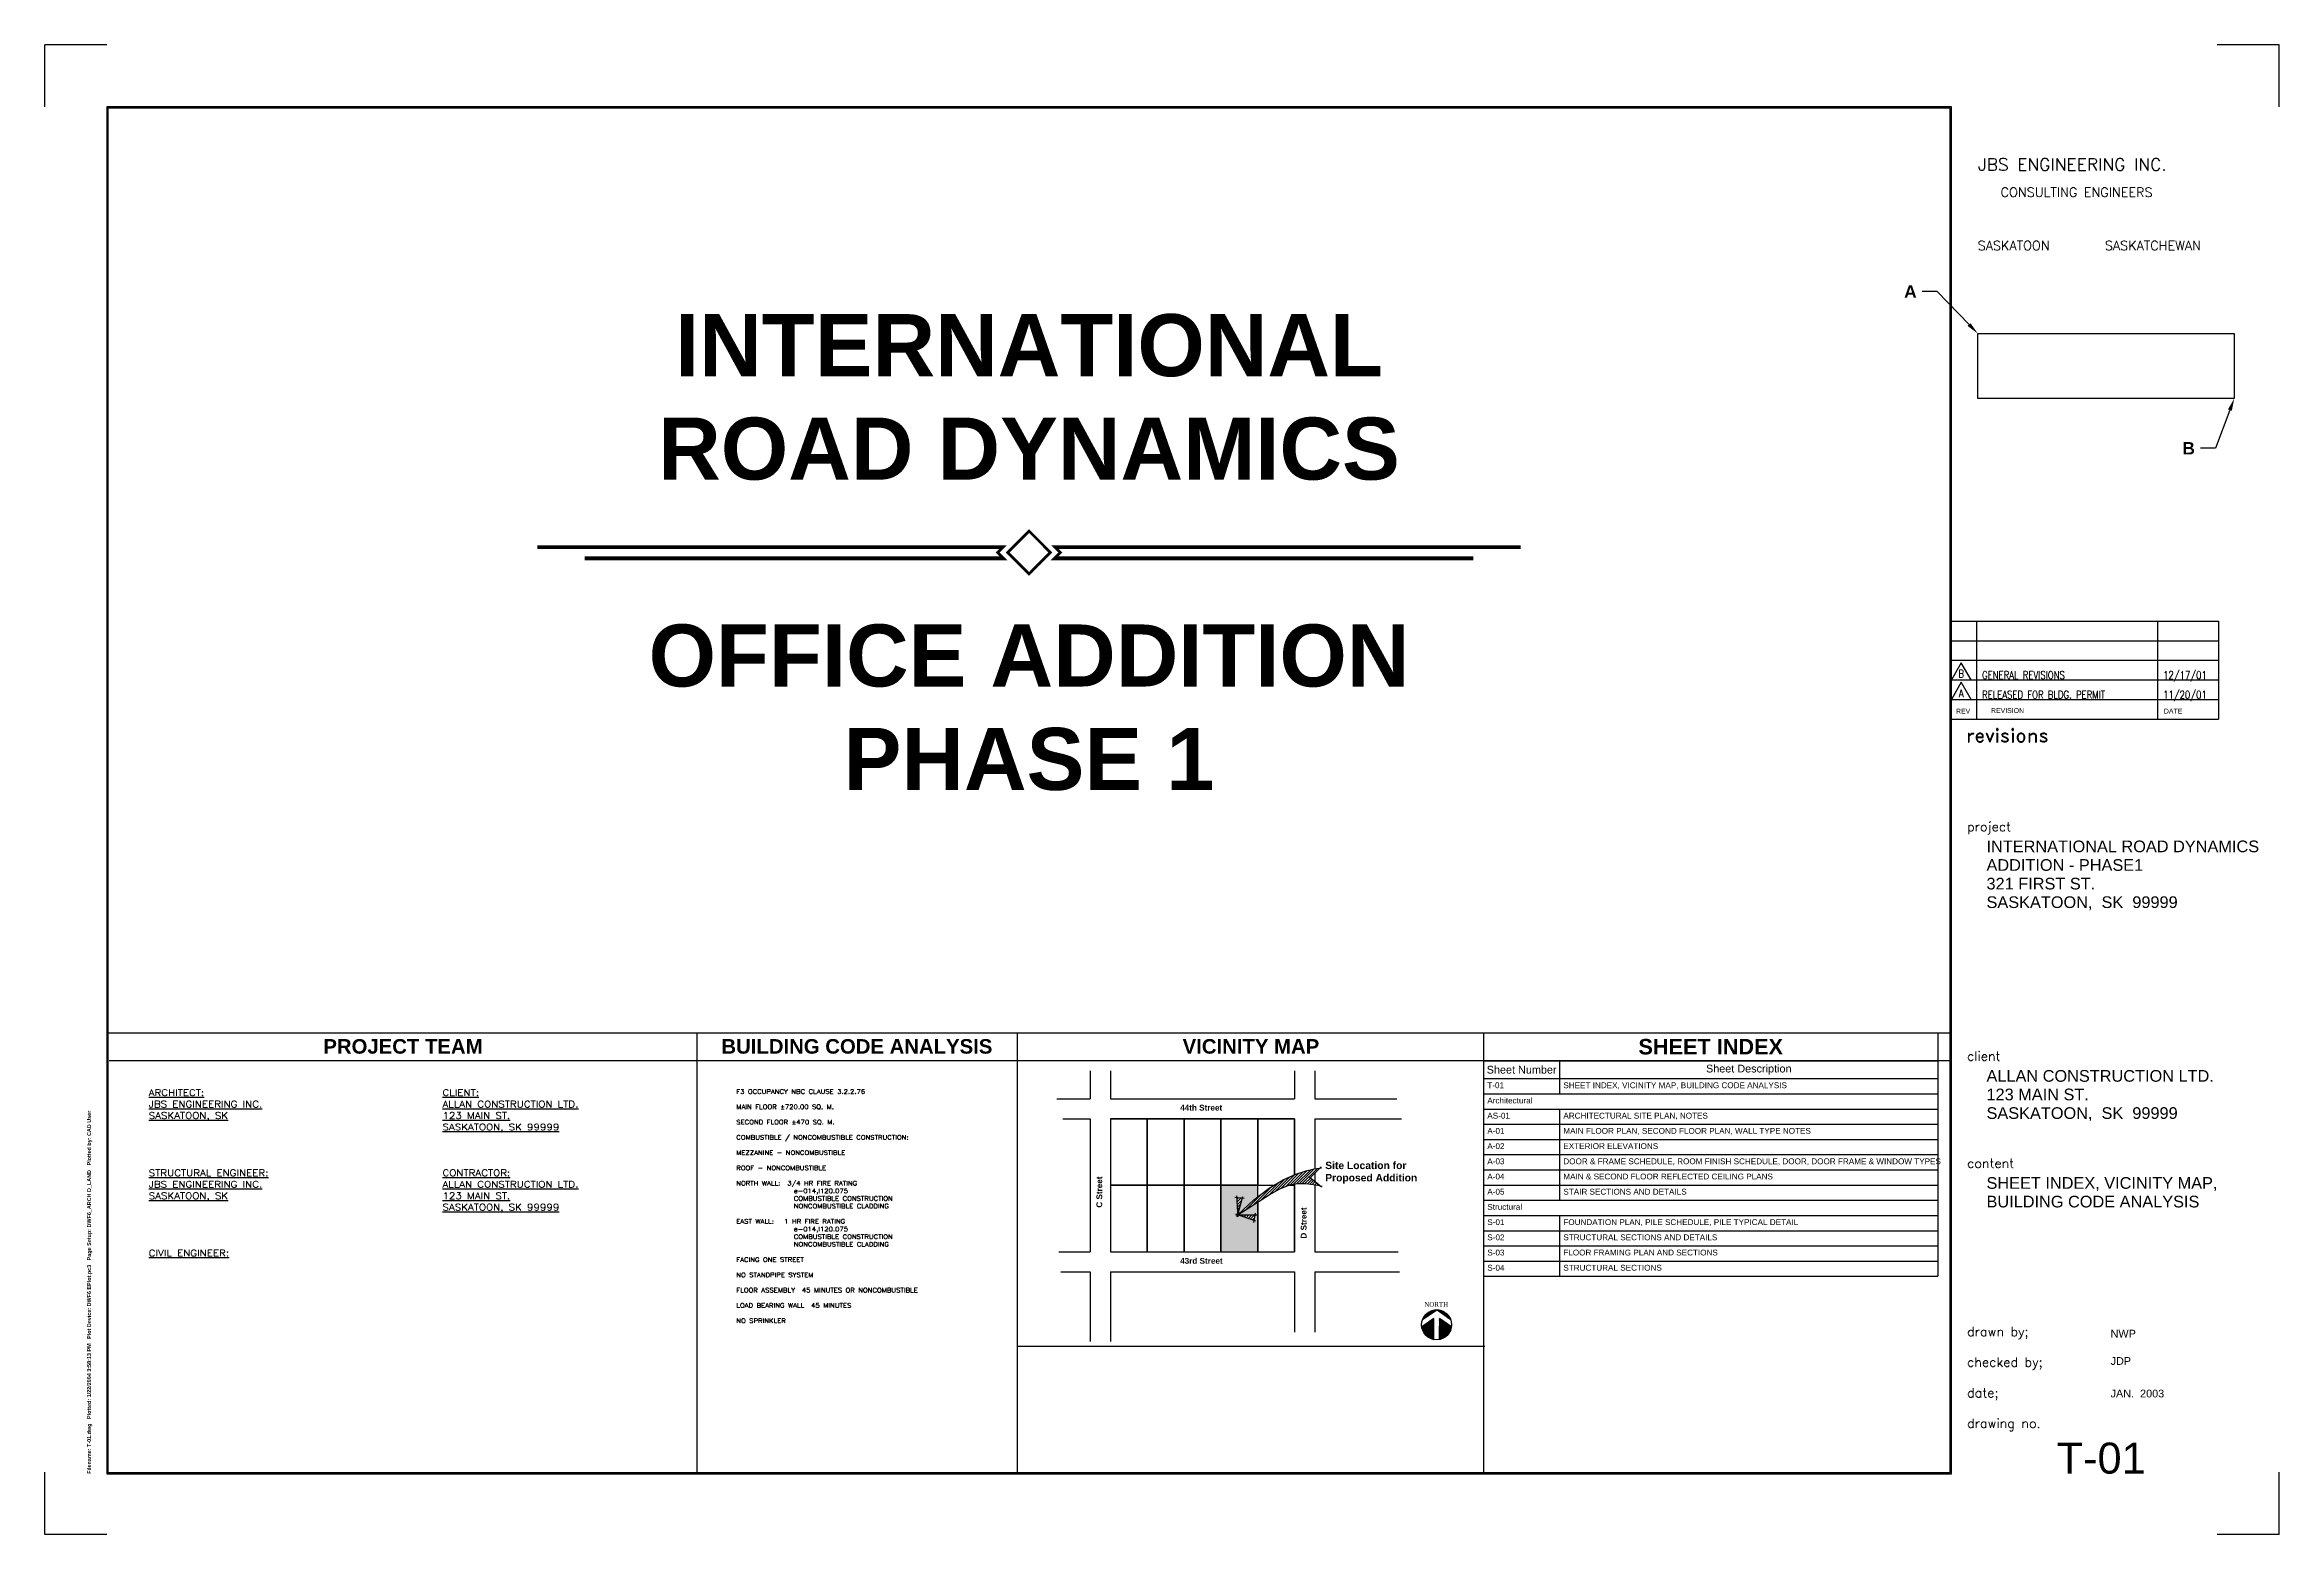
# Paper-space layout 'TITLE SHEET' of a CAD drawing. Header units: metres. Extents: x -0.3 to 35.7, y -0.7 to 23.3.
import ezdxf
from ezdxf import colors
from ezdxf.entities.mleader import LeaderData, LeaderLine
from ezdxf.enums import TextEntityAlignment as Align
from ezdxf.math import Vec2, Vec3

# ---------------------------------------------------------------- set-up
doc = ezdxf.new("R2010")
doc.units = ezdxf.units.M
doc.header["$MEASUREMENT"] = 0
doc.layers.get('0').update_dxf_attribs({"linetype": 'CONTINUOUS'})
for name, color, linetype in [('PS_Annot', 5, 'CONTINUOUS'), ('TB_BORDER', 6, 'CONTINUOUS'), ('TB_CORNERS', 1, 'CONTINUOUS'), ('TB_INFORMATION', 3, 'CONTINUOUS'), ('TB_TEXT1', 160, 'CONTINUOUS'), ('TB_TEXT3', 10, 'CONTINUOUS'), ('TB_TEXT4', 4, 'CONTINUOUS'), ('TS-TEXT2', 7, 'CONTINUOUS'), ('TS-VICINITY', 7, 'CONTINUOUS'), ('TS_TEXT1', 5, 'CONTINUOUS')]:
    doc.layers.add(name, color=color, linetype=linetype)
doc.styles.add('HB', font='times.ttf', dxfattribs={"height": 12})
doc.styles.add('ROMANC', font='romanc')
doc.styles.add('ROMAND', font='ROMAND')
doc.styles.add('ROMANS-115', font='romans.shx', dxfattribs={"width": 1.15})
doc.styles.add('ROMANS-80', font='romans.shx', dxfattribs={"width": 0.8})
doc.styles.add('SANSERIF', font='sanss___.ttf')
doc.styles.add('SANSSERIFBOLD', font='sanssb__.ttf')

# ---------------------------------------------------------------- blocks, each defined once
blk = doc.blocks.new('*X2')
at = {"color": 0}
for p, q in [((3607, 1408), (3662, 1463)), ((3608, 1406), (3607, 1407)), ((3607, 1405), (3607, 1406)), ((3608, 1406), (3666, 1464)), ((3610, 1407), (3608, 1409)), ((3609, 1411), (3659, 1461)), ((3612, 1409), (3609, 1412)), ((3611, 1408), (3609, 1410)), ((3613, 1410), (3610, 1413)), ((3611, 1415), (3655, 1459)), ((3616, 1412), (3611, 1416)), ((3615, 1411), (3611, 1415)), ((3617, 1412), (3612, 1418)), ((3613, 1420), (3650, 1457)), ((3618, 1413), (3613, 1419)), ((3621, 1415), (3614, 1422)), ((3620, 1414), (3614, 1420)), ((3615, 1411), (3669, 1465)), ((3622, 1416), (3615, 1423)), ((3623, 1417), (3616, 1424)), ((3617, 1425), (3645, 1453)), ((3625, 1418), (3617, 1426)), ((3626, 1419), (3618, 1427)), ((3628, 1420), (3619, 1429)), ((3627, 1419), (3619, 1428)), ((3630, 1421), (3620, 1431)), ((3631, 1422), (3621, 1432)), ((3622, 1416), (3672, 1466)), ((3622, 1433), (3637, 1448)), ((3632, 1423), (3622, 1433)), ((3633, 1424), (3623, 1434)), ((3635, 1425), (3624, 1435)), ((3636, 1426), (3625, 1436)), ((3637, 1426), (3626, 1437)), ((3638, 1427), (3627, 1439)), ((3640, 1428), (3628, 1440)), ((3629, 1421), (3675, 1467)), ((3641, 1429), (3629, 1441)), ((3642, 1430), (3630, 1442)), ((3643, 1431), (3631, 1443)), ((3645, 1432), (3632, 1444)), ((3646, 1433), (3634, 1445)), ((3647, 1433), (3635, 1446)), ((3636, 1426), (3678, 1467)), ((3648, 1434), (3636, 1447)), ((3650, 1435), (3637, 1448)), ((3651, 1436), (3638, 1449)), ((3652, 1437), (3639, 1450)), ((3653, 1438), (3641, 1451)), ((3655, 1439), (3642, 1451)), ((3643, 1430), (3680, 1468)), ((3656, 1440), (3643, 1452)), ((3657, 1440), (3644, 1453)), ((3658, 1441), (3646, 1454)), ((3660, 1442), (3647, 1455)), ((3661, 1443), (3648, 1456)), ((3650, 1435), (3683, 1468)), ((3662, 1444), (3650, 1456)), ((3663, 1445), (3651, 1457)), ((3665, 1446), (3652, 1458)), ((3666, 1446), (3654, 1459)), ((3667, 1447), (3655, 1459)), ((3657, 1440), (3686, 1469)), ((3668, 1448), (3657, 1460)), ((3670, 1449), (3658, 1461)), ((3671, 1450), (3659, 1461)), ((3672, 1451), (3661, 1462)), ((3673, 1452), (3662, 1463)), ((3664, 1445), (3688, 1469)), ((3675, 1453), (3664, 1463)), ((3676, 1453), (3666, 1464)), ((3677, 1454), (3667, 1464)), ((3678, 1455), (3669, 1465)), ((3680, 1456), (3670, 1465)), ((3671, 1450), (3690, 1469)), ((3681, 1457), (3672, 1466)), ((3682, 1458), (3674, 1466)), ((3683, 1459), (3675, 1467)), ((3685, 1460), (3677, 1467)), ((3678, 1455), (3693, 1469)), ((3686, 1460), (3679, 1468)), ((3687, 1461), (3681, 1468)), ((3688, 1462), (3682, 1468)), ((3690, 1463), (3684, 1469)), ((3685, 1460), (3695, 1470)), ((3691, 1464), (3686, 1469)), ((3692, 1465), (3688, 1469)), ((3693, 1466), (3690, 1469)), ((3695, 1467), (3692, 1469)), ((3693, 1465), (3697, 1470)), ((3696, 1467), (3694, 1470)), ((3697, 1468), (3696, 1470)), ((3698, 1469), (3698, 1470))]:
    blk.add_line(p, q, dxfattribs=at)
blk = doc.blocks.new('*X1')
at = {"color": 0}
for p, q in [((3792, 1338), (3717, 1412)), ((3717, 1411), (3718, 1412)), ((3717, 1407), (3721, 1411)), ((3717, 1409), (3719, 1411)), ((3791, 1336), (3717, 1410)), ((3717, 1405), (3722, 1410)), ((3717, 1403), (3723, 1409)), ((3791, 1335), (3717, 1408)), ((3717, 1400), (3724, 1408)), ((3717, 1398), (3726, 1407)), ((3790, 1333), (3717, 1406)), ((3717, 1396), (3727, 1406)), ((3717, 1394), (3728, 1405)), ((3789, 1332), (3717, 1404)), ((3717, 1390), (3731, 1404)), ((3717, 1392), (3729, 1404)), ((3717, 1388), (3732, 1403)), ((3789, 1330), (3717, 1402)), ((3717, 1386), (3733, 1402)), ((3717, 1383), (3734, 1401)), ((3788, 1329), (3717, 1400)), ((3717, 1381), (3736, 1400)), ((3717, 1379), (3737, 1399)), ((3787, 1327), (3717, 1398)), ((3717, 1377), (3738, 1398)), ((3717, 1373), (3741, 1397)), ((3717, 1375), (3739, 1397)), ((3717, 1371), (3742, 1396)), ((3787, 1326), (3717, 1395)), ((3717, 1369), (3743, 1395)), ((3717, 1367), (3744, 1394)), ((3786, 1324), (3717, 1393)), ((3717, 1364), (3746, 1393)), ((3717, 1362), (3747, 1392)), ((3785, 1323), (3717, 1391)), ((3717, 1360), (3748, 1391)), ((3717, 1356), (3751, 1390)), ((3717, 1358), (3749, 1390)), ((3784, 1322), (3717, 1389)), ((3717, 1354), (3752, 1389)), ((3717, 1352), (3753, 1388)), ((3784, 1320), (3717, 1387)), ((3717, 1350), (3754, 1387)), ((3717, 1347), (3756, 1386)), ((3783, 1319), (3717, 1385)), ((3717, 1345), (3757, 1385)), ((3717, 1343), (3758, 1384)), ((3782, 1318), (3717, 1383)), ((3717, 1339), (3761, 1383)), ((3717, 1341), (3759, 1383)), ((3717, 1337), (3762, 1382)), ((3781, 1316), (3717, 1381)), ((3717, 1335), (3763, 1381)), ((3717, 1333), (3764, 1380)), ((3717, 1330), (3766, 1379)), ((3780, 1315), (3717, 1378)), ((3717, 1328), (3767, 1378)), ((3717, 1326), (3768, 1377)), ((3779, 1314), (3717, 1376)), ((3717, 1322), (3771, 1376)), ((3717, 1324), (3769, 1376)), ((3717, 1320), (3772, 1375)), ((3778, 1313), (3717, 1374)), ((3717, 1318), (3773, 1374)), ((3717, 1316), (3774, 1373)), ((3778, 1311), (3717, 1372)), ((3717, 1313), (3776, 1372)), ((3717, 1311), (3777, 1371)), ((3777, 1310), (3717, 1370)), ((3717, 1309), (3778, 1370)), ((3717, 1305), (3781, 1369)), ((3717, 1307), (3779, 1369)), ((3776, 1309), (3717, 1368)), ((3717, 1303), (3782, 1368)), ((3717, 1301), (3783, 1367)), ((3775, 1308), (3717, 1366)), ((3717, 1299), (3784, 1366)), ((3717, 1297), (3786, 1365)), ((3774, 1307), (3717, 1364)), ((3717, 1294), (3787, 1364)), ((3717, 1292), (3788, 1363)), ((3717, 1290), (3789, 1362)), ((3717, 1288), (3791, 1362)), ((3773, 1306), (3717, 1361)), ((3717, 1286), (3792, 1361)), ((3717, 1284), (3793, 1360)), ((3772, 1305), (3717, 1359)), ((3717, 1282), (3794, 1359)), ((3717, 1280), (3795, 1358)), ((3771, 1303), (3717, 1357)), ((3717, 1277), (3797, 1357)), ((3770, 1302), (3717, 1355)), ((3717, 1275), (3796, 1355)), ((3769, 1301), (3717, 1353)), ((3768, 1300), (3717, 1351)), ((3767, 1299), (3717, 1349)), ((3765, 1298), (3717, 1347)), ((3764, 1297), (3717, 1345)), ((3763, 1296), (3717, 1342)), ((3762, 1295), (3717, 1340)), ((3761, 1294), (3717, 1338)), ((3760, 1293), (3717, 1336)), ((3758, 1292), (3717, 1334)), ((3757, 1291), (3717, 1332)), ((3756, 1291), (3717, 1330)), ((3755, 1290), (3717, 1328)), ((3718, 1274), (3796, 1352)), ((3721, 1275), (3795, 1349)), ((3792, 1339), (3722, 1410)), ((3724, 1275), (3794, 1346)), ((3726, 1276), (3794, 1344)), ((3793, 1341), (3729, 1405)), ((3729, 1277), (3793, 1340)), ((3733, 1278), (3792, 1337)), ((3793, 1342), (3736, 1400)), ((3736, 1280), (3790, 1334)), ((3740, 1281), (3789, 1330)), ((3794, 1344), (3743, 1395)), ((3794, 1346), (3750, 1390)), ((3795, 1347), (3757, 1385)), ((3795, 1349), (3764, 1380)), ((3795, 1351), (3771, 1375)), ((3796, 1353), (3778, 1370)), ((3796, 1354), (3785, 1365)), ((3796, 1356), (3792, 1360)), ((3754, 1289), (3717, 1325)), ((3752, 1288), (3717, 1323)), ((3751, 1287), (3717, 1321)), ((3750, 1286), (3717, 1319)), ((3748, 1286), (3717, 1317)), ((3747, 1285), (3717, 1315)), ((3746, 1284), (3717, 1313)), ((3744, 1283), (3717, 1311)), ((3743, 1283), (3717, 1308)), ((3741, 1282), (3717, 1306)), ((3740, 1281), (3717, 1304)), ((3738, 1281), (3717, 1302)), ((3737, 1280), (3717, 1300)), ((3735, 1279), (3717, 1298)), ((3734, 1279), (3717, 1296)), ((3732, 1278), (3717, 1294)), ((3731, 1278), (3717, 1291)), ((3729, 1277), (3717, 1289)), ((3728, 1277), (3717, 1287)), ((3726, 1276), (3717, 1285)), ((3724, 1276), (3717, 1283)), ((3723, 1275), (3717, 1281)), ((3721, 1275), (3717, 1279)), ((3719, 1274), (3717, 1277)), ((3717, 1274), (3717, 1275)), ((3744, 1283), (3787, 1326)), ((3749, 1286), (3784, 1321)), ((3755, 1290), (3780, 1315)), ((3764, 1297), (3773, 1306))]:
    blk.add_line(p, q, dxfattribs=at)
blk = doc.blocks.new('*X0')
at = {"color": 0}
for p, q in [((3601, 1357), (3603, 1358)), ((3681, 1277), (3601, 1356)), ((3602, 1352), (3624, 1373)), ((3602, 1353), (3617, 1368)), ((3602, 1355), (3610, 1363)), ((3681, 1279), (3602, 1358)), ((3681, 1274), (3602, 1354)), ((3679, 1274), (3602, 1351)), ((3603, 1346), (3645, 1388)), ((3603, 1348), (3638, 1383)), ((3603, 1350), (3631, 1378)), ((3681, 1281), (3603, 1359)), ((3676, 1275), (3603, 1348)), ((3604, 1343), (3659, 1398)), ((3604, 1345), (3652, 1393)), ((3681, 1283), (3604, 1359)), ((3673, 1276), (3604, 1345)), ((3605, 1340), (3673, 1408)), ((3605, 1341), (3666, 1403)), ((3670, 1277), (3605, 1342)), ((3606, 1338), (3680, 1413)), ((3606, 1337), (3681, 1411)), ((3681, 1285), (3606, 1360)), ((3667, 1278), (3606, 1339)), ((3607, 1335), (3681, 1409)), ((3681, 1287), (3607, 1361)), ((3664, 1279), (3607, 1336)), ((3608, 1334), (3681, 1407)), ((3608, 1332), (3681, 1405)), ((3681, 1289), (3608, 1362)), ((3660, 1280), (3608, 1332)), ((3609, 1331), (3681, 1403)), ((3681, 1291), (3609, 1363)), ((3610, 1329), (3681, 1401)), ((3610, 1328), (3681, 1398)), ((3656, 1282), (3610, 1328)), ((3611, 1326), (3681, 1396)), ((3681, 1294), (3611, 1364)), ((3612, 1325), (3681, 1394)), ((3612, 1324), (3681, 1392)), ((3681, 1296), (3612, 1365)), ((3613, 1322), (3681, 1390)), ((3681, 1298), (3613, 1366)), ((3614, 1321), (3681, 1388)), ((3681, 1300), (3614, 1366)), ((3615, 1320), (3681, 1386)), ((3616, 1318), (3681, 1384)), ((3616, 1317), (3681, 1381)), ((3681, 1302), (3616, 1367)), ((3617, 1316), (3681, 1379)), ((3681, 1304), (3617, 1368)), ((3618, 1314), (3681, 1377)), ((3681, 1306), (3618, 1369)), ((3619, 1313), (3681, 1375)), ((3681, 1308), (3619, 1370)), ((3620, 1312), (3681, 1373)), ((3681, 1311), (3621, 1371)), ((3621, 1311), (3681, 1371)), ((3681, 1313), (3622, 1372)), ((3622, 1310), (3681, 1369)), ((3681, 1315), (3623, 1373)), ((3623, 1308), (3681, 1367)), ((3681, 1317), (3624, 1373)), ((3624, 1307), (3681, 1364)), ((3625, 1306), (3681, 1362)), ((3681, 1319), (3626, 1374)), ((3626, 1305), (3681, 1360)), ((3681, 1321), (3627, 1375)), ((3627, 1304), (3681, 1358)), ((3681, 1323), (3628, 1376)), ((3628, 1303), (3681, 1356)), ((3681, 1325), (3629, 1377)), ((3629, 1302), (3681, 1354)), ((3630, 1301), (3681, 1352)), ((3681, 1327), (3631, 1378)), ((3631, 1300), (3681, 1350)), ((3681, 1330), (3632, 1379)), ((3632, 1299), (3681, 1347)), ((3681, 1332), (3633, 1380)), ((3633, 1298), (3681, 1345)), ((3681, 1334), (3634, 1380)), ((3634, 1297), (3681, 1343)), ((3635, 1296), (3681, 1341)), ((3681, 1336), (3636, 1381)), ((3681, 1338), (3637, 1382)), ((3637, 1295), (3681, 1339)), ((3681, 1340), (3638, 1383)), ((3638, 1294), (3681, 1337)), ((3681, 1342), (3639, 1384)), ((3639, 1293), (3681, 1335)), ((3640, 1292), (3681, 1333)), ((3681, 1344), (3641, 1385)), ((3641, 1291), (3681, 1331)), ((3681, 1347), (3642, 1386)), ((3681, 1349), (3643, 1387)), ((3643, 1290), (3681, 1328)), ((3681, 1351), (3644, 1387)), ((3681, 1353), (3646, 1388)), ((3681, 1355), (3647, 1389)), ((3681, 1357), (3648, 1390)), ((3681, 1359), (3649, 1391)), ((3681, 1361), (3651, 1392)), ((3681, 1364), (3652, 1393)), ((3681, 1366), (3653, 1394)), ((3681, 1368), (3654, 1394)), ((3681, 1370), (3656, 1395)), ((3681, 1372), (3657, 1396)), ((3681, 1374), (3658, 1397)), ((3681, 1376), (3659, 1398)), ((3681, 1378), (3661, 1399)), ((3681, 1381), (3662, 1400)), ((3681, 1383), (3663, 1401)), ((3681, 1385), (3664, 1401)), ((3681, 1387), (3666, 1402)), ((3681, 1389), (3667, 1403)), ((3681, 1391), (3668, 1404)), ((3681, 1393), (3669, 1405)), ((3681, 1395), (3671, 1406)), ((3681, 1397), (3672, 1407)), ((3681, 1400), (3673, 1408)), ((3681, 1402), (3674, 1408)), ((3681, 1404), (3676, 1409)), ((3681, 1406), (3677, 1410)), ((3681, 1408), (3678, 1411)), ((3681, 1410), (3679, 1412)), ((3681, 1412), (3681, 1413)), ((3652, 1284), (3612, 1324)), ((3647, 1287), (3615, 1319)), ((3640, 1292), (3620, 1313)), ((3644, 1289), (3681, 1326)), ((3645, 1288), (3681, 1324)), ((3646, 1288), (3681, 1322)), ((3648, 1287), (3681, 1320)), ((3649, 1286), (3681, 1318)), ((3650, 1285), (3681, 1316)), ((3652, 1284), (3681, 1314)), ((3653, 1284), (3681, 1311)), ((3655, 1283), (3681, 1309)), ((3656, 1282), (3681, 1307)), ((3657, 1282), (3681, 1305)), ((3659, 1281), (3681, 1303)), ((3660, 1280), (3681, 1301)), ((3662, 1280), (3681, 1299)), ((3663, 1279), (3681, 1297)), ((3665, 1278), (3681, 1294)), ((3666, 1278), (3681, 1292)), ((3668, 1277), (3681, 1290)), ((3670, 1277), (3681, 1288)), ((3671, 1276), (3681, 1286)), ((3673, 1276), (3681, 1284)), ((3675, 1275), (3681, 1282)), ((3676, 1275), (3681, 1280)), ((3678, 1275), (3681, 1277)), ((3680, 1274), (3681, 1275))]:
    blk.add_line(p, q, dxfattribs=at)
blk = doc.blocks.new('NORTHA')
for p, q in [((-0.057, 0.137), (-0.318, -0.042)), ((-0.301, 0.112), (0.003, 0.321)), ((-0.061, -0.315), (-0.057, 0.137)), ((0.303, 0.107), (0.003, 0.321)), ((0.06, 0.136), (0.056, -0.316)), ((0.318, -0.047), (0.06, 0.136))]:
    blk.add_line(p, q)
blk.add_circle((0, 0), 0.321)
at = {"yscale": 0.00325515104175, "zscale": 0.00325515104175, "rotation": 359.5383333333334}
for name, p, xscale in [('*X0', (-12.076, -4.366), 0.00325515104175), ('*X2', (-12.076, -4.366), 0.00325515104175), ('*X2', (12.004, -4.56), -0.00325515104175), ('*X1', (-12.076, -4.366), 0.00325515104175)]:
    blk.add_blockref(name, p, dxfattribs=dict(at, xscale=xscale))
at = {"style": 'HB'}
blk.add_text('NORTH', height=0.0977, dxfattribs=at).set_placement((-0.264, 0.39))
blk = doc.blocks.new('title')
at = {"layer": 'TB_BORDER'}
for p, q in [((1, 23), (1, 0.975)), ((30.718, 23), (1, 23)), ((1.02, 22.98), (1.02, 0.994)), ((30.698, 22.98), (1.02, 22.98)), ((30.698, 0.994), (30.698, 22.98)), ((30.718, 0.975), (30.718, 23)), ((1, 0.975), (30.718, 0.975)), ((1.02, 0.994), (30.698, 0.994))]:
    blk.add_line(p, q, dxfattribs=at)
at = {"layer": 'TB_CORNERS'}
for p, q in [((0, 23), (0, 24)), ((1, 24), (0, 24)), ((36, 24), (35, 24)), ((36, 23), (36, 24)), ((0, 0), (0, 1)), ((36, 0), (36, 1)), ((1, 0), (0, 0)), ((36, 0), (35, 0))]:
    blk.add_line(p, q, dxfattribs=at)
at = {"layer": 'TB_INFORMATION'}
for p, q in [((30.718, 14.713), (35.02, 14.713)), ((31.124, 14.713), (31.124, 13.136)), ((34.04, 14.713), (34.04, 13.136)), ((35.02, 14.713), (35.02, 13.136)), ((30.718, 14.398), (35.02, 14.398)), ((30.718, 14.082), (35.02, 14.082)), ((30.718, 13.767), (35.02, 13.767)), ((30.718, 13.451), (35.02, 13.451)), ((30.718, 13.136), (35.02, 13.136))]:
    blk.add_line(p, q, dxfattribs=at)
at = {"layer": 'TB_TEXT1', "width": 1.0217}
for s, height, style, p in [('JBS ENGINEERING INC.', 0.1972, 'ROMANC', (31.147, 21.971)), ('CONSULTING ENGINEERS', 0.1479, 'ROMAND', (31.51, 21.549)), ('SASKATOON       SASKATCHEWAN', 0.1479, 'ROMAND', (31.141, 20.69))]:
    blk.add_text(s, height=height, dxfattribs=dict(at, style=style)).set_placement(p)
at = {"layer": 'TB_TEXT3', "ltscale": 15, "style": 'SANSERIF', "flags": 8}
for tag, p in [('PROJECT_NAME', (31.283, 10.99)), ('PROJECT_PHASE', (31.283, 10.69)), ('PROJECT_STREET', (31.283, 10.39)), ('PROJECT_CITY', (31.283, 10.091)), ('CLIENT_NAME', (31.283, 7.292)), ('CLIENT_STREET', (31.283, 6.993)), ('CLIENT_CITY', (31.283, 6.693))]:
    blk.add_attdef(tag, p, '', height=0.188, dxfattribs=at)
at = {"layer": 'TB_TEXT3', "color": 10, "ltscale": 15, "style": 'SANSERIF', "flags": 8}
for tag, p in [('SHEET_CONTENT1', (31.283, 5.567)), ('SHEET_CONTENT2', (31.283, 5.267))]:
    blk.add_attdef(tag, p, '', height=0.188, dxfattribs=at)
at = {"layer": 'TB_TEXT3', "color": 10, "style": 'SANSERIF', "flags": 8}
for tag, p in [('DRAW', (33.282, 3.171)), ('CHECK', (33.282, 2.73))]:
    blk.add_attdef(tag, p, '', height=0.125, dxfattribs=at)
at = {"layer": 'TB_TEXT3', "style": 'SANSERIF', "flags": 8}
blk.add_attdef('DATE', (33.282, 2.206), '', height=0.125, dxfattribs=at)
blk.add_attdef('X', text='', height=0.5, dxfattribs=at).set_placement((32.412, 1.478), align=Align.TOP_LEFT)
at = {"layer": 'TB_TEXT4', "width": 1.0217}
for s, p in [('REV', (30.792, 13.224)), ('REVISION', (31.356, 13.233)), ('DATE', (34.141, 13.224))]:
    blk.add_text(s, height=0.0789, dxfattribs=at).set_placement(p)
at = {"layer": 'TB_TEXT4', "style": 'ROMAND', "width": 1.0217}
for s, height, p in [('revisions', 0.2188, (30.953, 12.764)), ('project', 0.1479, (30.97, 11.328)), ('client', 0.1479, (30.97, 7.63)), ('content', 0.1479, (30.97, 5.905)), ('drawn by;', 0.1479, (30.97, 3.193)), ('checked by;', 0.1479, (30.97, 2.7)), ('date;', 0.1479, (30.97, 2.207)), ('drawing no.', 0.1479, (30.97, 1.714))]:
    blk.add_text(s, height=height, dxfattribs=at).set_placement(p)
blk = doc.blocks.new('Rev')
blk.add_lwpolyline([(0.182, 0.277), (0.023, 0.001), (0.342, 0.001)], close=True)
at = {"style": 'ROMANS-80', "width": 0.8}
blk.add_attdef('REV', text='', height=0.125, dxfattribs=at).set_placement((0.182, 0.099), align=Align.MIDDLE)
for tag, p in [('REV DESC', (0.518, -0.023)), ('REV DATE', (3.434, -0.023))]:
    blk.add_attdef(tag, text='', height=0.125, dxfattribs=at).set_placement(p, align=Align.BOTTOM_LEFT)
blk = doc.blocks.new('*T6')
at = {"color": 0, "linetype": 'ByBlock', "lineweight": -2, "transparency": 16777216}
for p, q in [((0, 0), (7.319, 0)), ((0, 0), (0, -3.925)), ((7.319, 0), (7.319, -3.925)), ((0, -0.453), (7.319, -0.453)), ((1.225, -0.453), (1.225, -0.985)), ((0, -0.74), (7.319, -0.74)), ((0, -0.985), (7.319, -0.985)), ((0, -1.23), (7.319, -1.23)), ((1.225, -1.23), (1.225, -2.7)), ((0, -1.475), (7.319, -1.475)), ((0, -1.72), (7.319, -1.72)), ((0, -1.965), (7.319, -1.965)), ((0, -2.21), (7.319, -2.21)), ((0, -2.455), (7.319, -2.455)), ((0, -2.7), (7.319, -2.7)), ((0, -2.945), (7.319, -2.945)), ((0, -3.19), (7.319, -3.19)), ((1.225, -2.945), (1.225, -3.925)), ((0, -3.435), (7.319, -3.435)), ((0, -3.68), (7.319, -3.68)), ((0, -3.925), (7.319, -3.925))]:
    blk.add_line(p, q, dxfattribs=at)
at = {"color": 5, "transparency": 16777216, "insert": (3.659, -0.227), "char_height": 0.25, "width": 7.19896, "attachment_point": 5, "style": 'SANSSERIFBOLD'}
blk.add_mtext('SHEET INDEX', dxfattribs=at)
at = {"color": 0, "transparency": 16777216, "style": 'SANSERIF'}
for s, insert, char_height, width, attachment_point in [('Sheet Number', (0.613, -0.597), 0.125, 1.10545, 5), ('Sheet Description', (4.272, -0.597), 0.125, 5.97351, 5), ('Architectural', (0.06, -1.045), 0.09375, 7.19896, 1), ('T-01', (0.06, -0.8), 0.0938, 1.10545, 1), ('SHEET INDEX, VICINITY MAP, BUILDING CODE ANALYSIS', (1.285, -0.8), 0.09375, 5.97351, 1), ('AS-01', (0.06, -1.29), 0.0938, 1.10545, 1), ('ARCHITECTURAL SITE PLAN, NOTES', (1.285, -1.29), 0.09375, 5.97351, 1), ('A-01', (0.06, -1.535), 0.0938, 1.10545, 1), ('A-02', (0.06, -1.78), 0.0938, 1.10545, 1), ('MAIN FLOOR PLAN, SECOND FLOOR PLAN, WALL TYPE NOTES', (1.285, -1.535), 0.09375, 5.97351, 1), ('EXTERIOR ELEVATIONS', (1.285, -1.78), 0.09375, 5.97351, 1), ('A-03', (0.06, -2.025), 0.0938, 1.10545, 1), ('DOOR & FRAME SCHEDULE, ROOM FINISH SCHEDULE, DOOR, DOOR FRAME & WINDOW TYPES', (1.285, -2.025), 0.09375, 5.97351, 1), ('A-04', (0.06, -2.27), 0.0938, 1.10545, 1), ('A-05', (0.06, -2.515), 0.0938, 1.10545, 1), ('STAIR SECTIONS AND DETAILS', (1.285, -2.515), 0.09375, 5.97351, 1), ('MAIN & SECOND FLOOR REFLECTED CEILING PLANS', (1.285, -2.27), 0.09375, 5.97351, 1), ('Structural', (0.06, -2.76), 0.0938, 7.19896, 1), ('S-01', (0.06, -3.005), 0.0938, 1.10545, 1), ('FOUNDATION PLAN, PILE SCHEDULE, PILE TYPICAL DETAIL', (1.285, -3.005), 0.09375, 5.97351, 1), ('S-02', (0.06, -3.25), 0.0938, 1.10545, 1), ('S-03', (0.06, -3.495), 0.0938, 1.10545, 1), ('STRUCTURAL SECTIONS AND DETAILS', (1.285, -3.25), 0.09375, 5.97351, 1), ('FLOOR FRAMING PLAN AND SECTIONS', (1.285, -3.495), 0.09375, 5.97351, 1), ('S-04', (0.06, -3.74), 0.0938, 1.10545, 1), ('STRUCTURAL SECTIONS', (1.285, -3.74), 0.09375, 5.97351, 1)]:
    blk.add_mtext(s, dxfattribs=dict(at, insert=insert, char_height=char_height, width=width, attachment_point=attachment_point))

psp = doc.layouts.new('TITLE SHEET')

# ---------------------------------------------------------------- hatches: boundary and pattern name
at = {"layer": 'TS-VICINITY'}
h = psp.add_hatch(dxfattribs=at)
h.set_pattern_fill('ANSI31', color=256, scale=0.25, style=0)
h.set_pattern_definition([(45, (-29.86243, -41.83559), (-0.022097087, 0.022097087), [])])
h.paths.add_polyline_path([(19.837, 4.938), (19.976, 4.938), (20.138, 4.917), (20.206, 4.905), (20.154, 4.95), (20.047, 5.036), (20.205, 5.19), (20.194, 5.189), (20.108, 5.176), (19.979, 5.146), (19.812, 5.089), (19.612, 4.997), (19.386, 4.863), (19.139, 4.678), (18.878, 4.434), (19.162, 4.619), (19.383, 4.757), (19.557, 4.853), (19.703, 4.911)])
h.paths.add_polyline_path([(18.953, 4.7), (18.861, 4.71), (18.878, 4.434)])
h.paths.add_polyline_path([(19.139, 4.343), (19.155, 4.434), (18.878, 4.434)])
h = psp.add_hatch(color=256, dxfattribs=at)
h.set_gradient(color1=(0, 0, 255), one_color=1, tint=1)
h.paths.add_polyline_path([(19.202, 3.839), (19.202, 4.644), (19.162, 4.619), (18.878, 4.434), (19.155, 4.434), (19.139, 4.343), (18.878, 4.434), (18.861, 4.71), (18.953, 4.7), (18.878, 4.434), (19.139, 4.678), (19.202, 4.725), (19.202, 4.911), (18.608, 4.911), (18.608, 3.839)])

# ---------------------------------------------------------------- linework, layer by layer
at = {"layer": 'TB_BORDER'}
for p, q in [((0.677, 7.37), (30.354, 7.37)), ((10.163, 7.37), (10.163, 0.283)), ((15.323, 7.37), (15.323, 0.283)), ((22.839, 7.37), (22.839, 0.283)), ((30.354, 6.917), (0.697, 6.917)), ((22.859, 2.313), (15.323, 2.313))]:
    psp.add_line(p, q, dxfattribs=at)
at = {"layer": 'TS-VICINITY'}
for p, q in [((16.503, 6.755), (16.503, 6.307)), ((16.828, 6.755), (16.828, 6.307)), ((19.795, 6.755), (19.795, 6.307)), ((20.12, 6.755), (20.12, 6.307)), ((15.964, 6.307), (16.503, 6.307)), ((16.828, 6.307), (19.795, 6.307)), ((20.12, 6.307), (21.441, 6.307)), ((16.061, 5.982), (16.503, 5.982)), ((16.503, 5.982), (16.503, 3.839)), ((16.828, 5.982), (19.795, 5.982)), ((16.828, 5.982), (16.828, 3.839)), ((19.795, 5.982), (19.795, 5.081)), ((20.12, 5.982), (20.12, 5.178)), ((20.12, 5.982), (21.518, 5.982)), ((20.12, 5.107), (20.12, 4.978)), ((18.984, 4.697), (18.83, 4.713)), ((18.859, 4.741), (18.88, 4.403)), ((18.87, 4.404), (18.961, 4.73)), ((19.795, 4.93), (19.795, 3.839)), ((20.12, 4.92), (20.12, 3.839)), ((18.847, 4.434), (19.186, 4.434)), ((19.169, 4.333), (18.848, 4.444)), ((19.16, 4.464), (19.134, 4.312)), ((15.995, 3.839), (16.503, 3.839)), ((20.12, 3.839), (21.465, 3.839)), ((16.03, 3.515), (16.503, 3.515)), ((16.503, 3.515), (16.503, 2.393)), ((16.828, 3.515), (19.795, 3.515)), ((16.828, 3.515), (16.828, 2.393)), ((19.795, 3.515), (19.795, 2.543)), ((20.12, 3.515), (20.12, 2.543)), ((20.12, 3.515), (21.486, 3.515))]:
    psp.add_line(p, q, dxfattribs=at)
for points in [[(16.828, 4.911), (17.421, 4.911), (17.421, 5.982), (16.828, 5.982)], [(17.421, 4.911), (18.015, 4.911), (18.015, 5.982), (17.421, 5.982)], [(18.015, 4.911), (18.608, 4.911), (18.608, 5.982), (18.015, 5.982)], [(18.608, 4.911), (19.202, 4.911), (19.202, 5.982), (18.608, 5.982)], [(16.828, 3.839), (17.421, 3.839), (17.421, 4.911), (16.828, 4.911)], [(17.421, 3.839), (18.015, 3.839), (18.015, 4.911), (17.421, 4.911)], [(18.015, 3.839), (18.608, 3.839), (18.608, 4.911), (18.015, 4.911)]]:
    psp.add_lwpolyline(points, close=True, dxfattribs=at)
for points in [[(19.795, 5.081), (19.795, 5.982), (19.202, 5.982), (19.202, 4.911), (19.466, 4.911)], [(18.878, 4.434), (19.139, 4.678), (19.386, 4.863), (19.612, 4.997), (19.812, 5.089), (19.979, 5.146), (20.108, 5.176), (20.194, 5.189), (20.229, 5.191)], [(20.036, 5.045), (20.154, 4.95), (20.229, 4.885)], [(20.037, 5.024), (20.059, 5.048), (20.223, 5.207)], [(19.202, 4.725), (19.202, 4.911), (18.608, 4.911), (18.608, 3.839), (19.202, 3.839), (19.202, 4.644)], [(18.878, 4.434), (19.162, 4.619), (19.383, 4.757), (19.557, 4.853), (19.703, 4.911), (19.837, 4.938), (19.976, 4.938), (20.138, 4.917), (20.236, 4.899)], [(19.202, 4.644), (19.202, 3.839), (19.795, 3.839), (19.795, 4.911), (19.701, 4.911)], [(19.701, 4.911), (19.795, 4.911), (19.795, 4.93)]]:
    psp.add_lwpolyline(points, dxfattribs=at)
at = {"layer": 'TS_TEXT1'}
psp.add_lwpolyline([(30.799, 18.635), (34.933, 18.635), (34.933, 17.589), (30.799, 17.589)], close=True, dxfattribs=at)
at = {"layer": 'TS_TEXT1', "const_width": 0.0437}
psp.add_lwpolyline([(15.86, 15.107), (15.516, 15.452), (15.171, 15.107), (15.516, 14.762)], close=True, dxfattribs=at)
at = {"layer": 'TS_TEXT1'}
for points in [[(8.355, 15.014, 0.0625, 0.0625, 0), (15.103, 15.014, 0.0437, 0.0437, 0), (15.01, 15.107, 0.0437, 0.0437, 0), (15.097, 15.193, 0.0625, 0.0625, 0), (7.595, 15.193, 0, 0, 0)], [(22.676, 15.014, 0.0625, 0.0625, 0), (15.928, 15.014, 0.0437, 0.0437, 0), (16.021, 15.107, 0.0437, 0.0437, 0), (15.934, 15.193, 0.0625, 0.0625, 0), (23.436, 15.193, 0, 0, 0)]]:
    psp.add_lwpolyline(points, format="xyseb", dxfattribs=at)

# ---------------------------------------------------------------- block references
psp.add_blockref('title', (-0.342, -0.712)).add_auto_attribs({'X': 'T-01', 'DATE': 'JAN.  2003', 'CHECK': 'JDP', 'DRAW': 'NWP', 'SHEET_CONTENT1': 'SHEET INDEX, VICINITY MAP,', 'SHEET_CONTENT2': 'BUILDING CODE ANALYSIS', 'PROJECT_NAME': 'INTERNATIONAL ROAD DYNAMICS', 'PROJECT_PHASE': 'ADDITION - PHASE1', 'PROJECT_STREET': '321 FIRST ST.', 'PROJECT_CITY': 'SASKATOON,  SK  99999', 'CLIENT_NAME': 'ALLAN CONSTRUCTION LTD.', 'CLIENT_STREET': '123 MAIN ST.', 'CLIENT_CITY': 'SASKATOON,  SK  99999'})
psp.add_blockref('*T6', (22.839, 7.37))
at = {"layer": 'PS_Annot'}
for p, values in [((30.352, 13.054), {'REV': 'B', 'REV DESC': 'GENERAL REVISIONS', 'REV DATE': '12/17/01'}), ((30.352, 12.738), {'REV': 'A', 'REV DESC': 'RELEASED FOR BLDG. PERMIT', 'REV DATE': '11/20/01'})]:
    psp.add_blockref('Rev', p, dxfattribs=at).add_auto_attribs(values)
at = {"layer": 'TS-VICINITY', "xscale": 0.75, "yscale": 0.75, "zscale": 0.75}
psp.add_blockref('NORTHA', (22.082, 2.664), dxfattribs=at)

# ---------------------------------------------------------------- texts
at = {"ltscale": 15, "insert": (0.342, 0.263), "char_height": 0.0625, "width": 20, "attachment_point": 1, "rotation": 90, "style": 'SANSSERIFBOLD'}
psp.add_mtext('Filename: T-01.dwg   Plotted: 1/22/2004 3:58:13 PM   Plot Device: DWF6 EPlot.pc3   Page Setup: DWF6_ARCH D_LAND   Plotted by: CAD User', dxfattribs=at)
at = {"layer": 'TS-TEXT2', "char_height": 0.23438, "attachment_point": 5, "style": 'SANSSERIFBOLD'}
for s, insert, width in [('PROJECT TEAM', (5.43, 7.148), 7.53567), ('BUILDING CODE ANALYSIS', (12.743, 7.148), 4.9554), ('VICINITY MAP', (19.091, 7.148), 7.53567)]:
    psp.add_mtext(s, dxfattribs=dict(at, insert=insert, width=width))
at = {"layer": 'TS-TEXT2', "char_height": 0.10547, "attachment_point": 1, "line_spacing_factor": 1.05, "style": 'ROMANS-115'}
for s, insert, width in [('\\LARCHITECT:\\PJBS ENGINEERING INC.\\PSASKATOON, SK\\P\\P\\P\\P\\P\\LSTRUCTURAL ENGINEER:\\PJBS ENGINEERING INC.\\PSASKATOON, SK\\P\\P\\P\\P\\P\\LCIVIL ENGINEER:', (1.334, 6.457), 3.42935), ('\\LCLIENT:\\PALLAN CONSTRUCTION LTD.\\P123 MAIN ST.\\PSASKATOON, SK 99999\\P\\P\\P\\P\\LCONTRACTOR:\\PALLAN CONSTRUCTION LTD.\\P123 MAIN ST.\\PSASKATOON, SK 99999', (6.067, 6.457), 3.42935), ('\\H0.6667x;F3 OCCUPANCY NBC CLAUSE 3.2.2.76\\P\\PMAIN FLOOR ±720.00 SQ. M.\\P\\PSECOND FLOOR ±470 SQ. M.\\P\\PCOMBUSTIBLE / NONCOMBUSTIBLE CONSTRUCTION:\\P\\PMEZZANINE - NONCOMBUSTIBLE\\P\\PROOF - NONCOMBUSTIBLE\\P\\P\\pi-0.9375,l0.9375;NORTH WALL:  3/4 HR FIRE RATING\\P\\pi-0.0111;e-014,l120.075 \\PCOMBUSTIBLE CONSTRUCTION\\PNONCOMBUSTIBLE CLADDING\\P\\pi-0.9375;\\PEAST WALL:   1 HR FIRE RATING \\P\\pi-0.0111;e-014,l120.075\\PCOMBUSTIBLE CONSTRUCTION\\PNONCOMBUSTIBLE CLADDING\\P\\pi0,l0;\\PFACING ONE STREET\\P\\PNO STANDPIPE SYSTEM\\P\\PFLOOR ASSEMBLY  45 MINUTES OR NONCOMBUSTIBLE\\P\\PLOAD BEARING WALL  45 MINUTES\\P\\PNO SPRINKLER', (10.8, 6.457), 3.39665)]:
    psp.add_mtext(s, dxfattribs=dict(at, insert=insert, width=width))
at = {"layer": 'TS-VICINITY', "char_height": 0.11865, "attachment_point": 1, "style": 'SANSSERIFBOLD'}
for s, insert, width in [('\\H0.7901x;44th Street', (17.951, 6.209), 1.54348), ('Site Location for Proposed Addition', (20.288, 5.291), 1.54348), ('\\H0.7901x;43rd Street', (17.951, 3.741), 0.81847)]:
    psp.add_mtext(s, dxfattribs=dict(at, insert=insert, width=width))
at = {"layer": 'TS-VICINITY', "char_height": 0.11865, "width": 0.81847, "attachment_point": 1, "rotation": 90, "style": 'SANSSERIFBOLD'}
for s, insert in [('\\H0.7901x;C Street', (16.601, 4.551)), ('\\H0.7901x;D Street', (19.893, 4.053))]:
    psp.add_mtext(s, dxfattribs=dict(at, insert=insert))
at = {"layer": 'TS_TEXT1', "insert": (15.516, 15.107), "char_height": 0.75, "width": 21.89648, "attachment_point": 5, "style": 'SANSSERIFBOLD'}
psp.add_mtext('\\H1.333x;INTERNATIONAL\\PROAD DYNAMICS\\P\\POFFICE ADDITION \\PPHASE 1', dxfattribs=at)

# ---------------------------------------------------------------- leaders
at = {"layer": 'TB_TEXT3'}
ml = psp.add_multileader_mtext('Standard', dxfattribs=at)
ml.set_content('A', color=256, style='SANSSERIFBOLD')
ml.set_leader_properties()
ml.build(insert=Vec2(0, 0))
ml.multileader.update_dxf_attribs({"dogleg_length": 0.36, "arrow_head_size": 0.2})
ctx = ml.context
ctx.base_point, ctx.char_height, ctx.arrow_head_size, ctx.landing_gap_size, ctx.plane_origin = Vec3(29.541, 19.312), 0.2, 0.2, 0.09, Vec3(30.799, 18.635)
ctx.text_align_type = 2
notes = []
notes.append((ctx, [(1, (1, 1, 0), (30.146, 19.312), (-1, 0), 0.24, [(0, [(30.799, 18.635)], 0, [])])]))
ctx.mtext.insert, ctx.mtext.alignment, ctx.mtext.flow_direction = Vec3(29.816, 19.412), 3, 5
ml = psp.add_multileader_mtext('Standard', dxfattribs=at)
ml.set_content('B', color=256, style='SANSSERIFBOLD')
ml.set_leader_properties()
ml.build(insert=Vec2(0, 0))
ml.multileader.update_dxf_attribs({"dogleg_length": 0.36, "arrow_head_size": 0.2})
ctx = ml.context
ctx.base_point, ctx.char_height, ctx.arrow_head_size, ctx.landing_gap_size, ctx.plane_origin = Vec3(34.049, 16.786), 0.2, 0.2, 0.09, Vec3(34.292, 16.451)
ctx.text_align_type = 2
notes.append((ctx, [(1, (1, 1, 0), (34.629, 16.786), (-1, 0), 0.24, [(0, [(34.933, 17.589)], 0, [])])]))
ctx.mtext.insert, ctx.mtext.alignment, ctx.mtext.flow_direction = Vec3(34.299, 16.886), 3, 5
for ctx, leaders in notes:
    for number, flags, end, landing, length, lines in leaders:
        leader = LeaderData()
        leader.index, (leader.has_last_leader_line, leader.has_dogleg_vector, leader.attachment_direction) = number, flags
        leader.last_leader_point, leader.dogleg_vector, leader.dogleg_length = Vec3(end), Vec3(landing), length
        for number, points, colour, breaks in lines:
            line = LeaderLine()
            line.index, line.vertices, line.color, line.breaks = number, Vec3.list(points), colors.encode_raw_color(colour), breaks
            leader.lines.append(line)
        ctx.leaders.append(leader)

doc.saveas('drawing.dxf')
